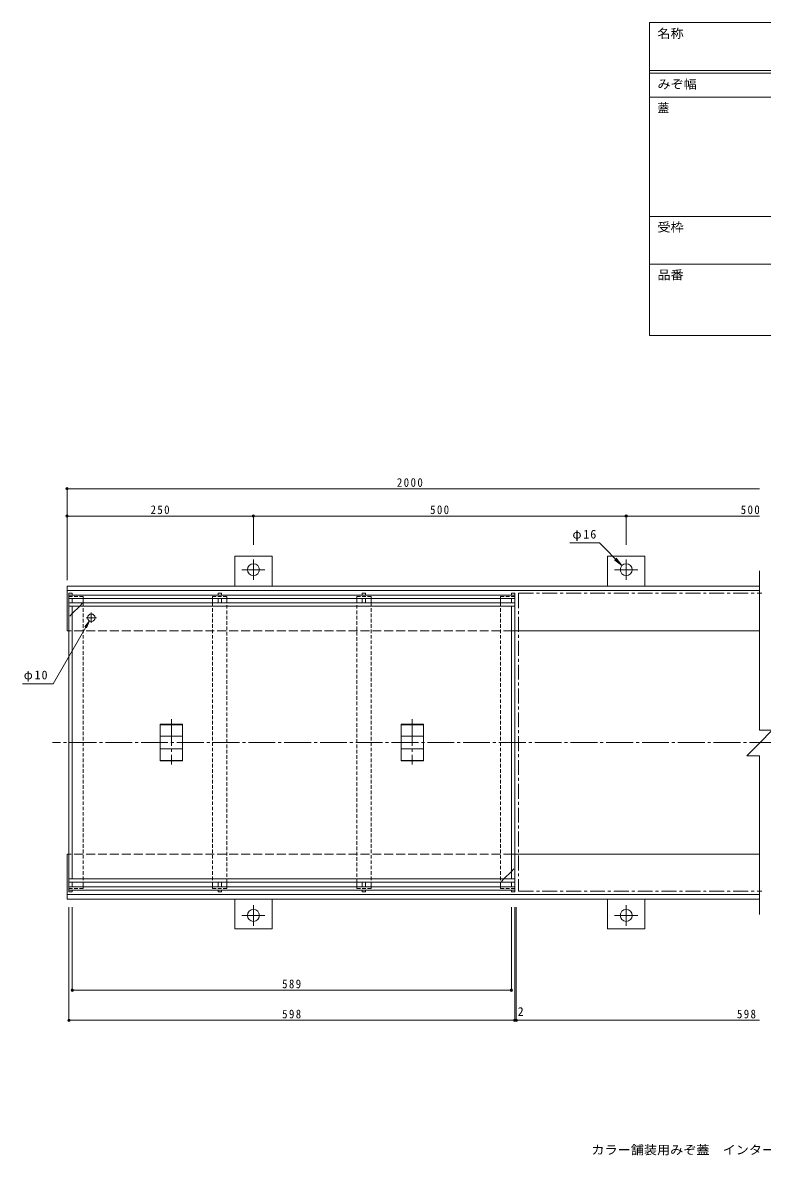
# Model space of a CAD drawing. Units: millimetres at full size, sheet at 1:4. Extents: x -946 to 1123, y -778 to 761.
# Drawn here: x -946 to 46, y -759 to 761 of the extents above; entities that cross this region are included whole.
import ezdxf
from ezdxf.enums import TextEntityAlignment as Align

# ---------------------------------------------------------------- set-up
doc = ezdxf.new("R2010")
doc.units = ezdxf.units.MM
doc.header["$LTSCALE"] = 4
doc.header["$PDMODE"] = 32
doc.header["$PDSIZE"] = 3.2
for name, pattern in [('CHAIN1', [8, 5, -1, 1, -1]), ('CHAIN2', [12, 9, -1, 1, -1]), ('DASHED1', [1.8, 1.2, -0.6]), ('DASHED3', [4, 3, -1])]:
    doc.linetypes.add(name, pattern=pattern)
for name, color, linetype, lineweight in [('0-0_通り芯', 7, 'CHAIN2', 9), ('0-1_躯体', 2, 'DASHED3', 9), ('0-2_仕上', 7, 'Continuous', 9), ('0-3_建具', 4, 'Continuous', 9), ('0-4_その他', 7, 'Continuous', 9), ('F-F_F-Fﾚｲﾔ', 7, 'Continuous', 9)]:
    doc.layers.add(name, color=color, linetype=linetype, lineweight=lineweight)
doc.layers.add('F-4_F-4ﾚｲﾔ', color=2, linetype='Continuous')
doc.styles.add('ＭＳ ゴシック', font='')
doc.styles.get('ＭＳ ゴシック').set_extended_font_data('MS Gothic')

msp = doc.modelspace()

# ---------------------------------------------------------------- linework, layer by layer
at = {"layer": '0-0_通り芯'}
msp.add_line((112.671, -205.159), (-906.178, -205.159), dxfattribs=at)
at = {"layer": '0-1_躯体'}
for p, q in [((-289.132, -55.159), (-886.632, -55.159)), ((-289.132, -355.159), (-886.632, -355.159))]:
    msp.add_line(p, q, dxfattribs=at)
at = {"layer": '0-1_躯体', "linetype": 'Continuous'}
for p, q in [((42.181, -55.159), (-289.132, -55.159)), ((42.181, -355.159), (-289.132, -355.159))]:
    msp.add_line(p, q, dxfattribs=at)
at = {"layer": '0-2_仕上'}
for p, q in [((-884.132, -4.659), (-884.132, -405.659)), ((-884.132, -4.659), (-879.632, -4.659)), ((-286.132, -7.159), (-884.132, -7.159)), ((-286.132, -11.659), (-884.132, -11.659)), ((-879.632, -4.659), (-879.632, -7.159)), ((-879.632, -11.659), (-879.632, -17.659)), ((-684.133, -17.659), (-684.133, -11.659)), ((-679.632, -7.159), (-679.632, -4.659)), ((-679.632, -17.659), (-679.632, -11.659)), ((-490.632, -4.659), (-486.132, -4.659)), ((-490.632, -7.159), (-490.632, -4.659)), ((-490.632, -17.659), (-490.632, -11.659)), ((-486.132, -7.159), (-486.132, -4.659)), ((-486.132, -17.659), (-486.132, -11.659)), ((-290.633, -4.659), (-290.633, -7.159)), ((-286.132, -4.659), (-290.633, -4.659)), ((-290.633, -11.659), (-290.633, -17.659)), ((-286.132, -4.659), (-286.132, -405.659)), ((-286.132, -17.659), (-884.132, -17.659)), ((-286.132, -22.159), (-884.132, -22.159)), ((-879.632, -22.159), (-879.632, -388.159)), ((-869.632, -22.159), (-879.632, -32.159)), ((-290.633, -22.159), (-290.633, -388.159)), ((-300.633, -388.159), (-290.633, -378.159)), ((-286.132, -388.159), (-884.132, -388.159)), ((-286.132, -392.659), (-884.132, -392.659)), ((-879.632, -398.659), (-879.632, -392.659)), ((-684.133, -392.659), (-684.133, -398.659)), ((-679.632, -392.659), (-679.632, -398.659)), ((-490.632, -392.659), (-490.632, -398.659)), ((-486.132, -392.659), (-486.132, -398.659)), ((-290.633, -398.659), (-290.633, -392.659)), ((-286.132, -398.659), (-884.132, -398.659)), ((-286.132, -403.159), (-884.132, -403.159)), ((-884.132, -405.659), (-879.632, -405.659)), ((-879.632, -405.659), (-879.632, -403.159)), ((-679.632, -403.159), (-679.632, -405.659)), ((-490.632, -403.159), (-490.632, -405.659)), ((-490.632, -405.659), (-486.132, -405.659)), ((-486.132, -403.159), (-486.132, -405.659)), ((-290.633, -405.659), (-290.633, -403.159)), ((-286.132, -405.659), (-290.633, -405.659))]:
    msp.add_line(p, q, dxfattribs=at)
at = {"layer": '0-2_仕上', "color": 2}
for p, q in [((-865.132, -11.659), (-865.132, -17.659)), ((-691.382, -17.659), (-691.382, -11.659)), ((-672.382, -11.659), (-672.382, -17.659)), ((-497.882, -11.659), (-497.882, -17.659)), ((-478.882, -17.659), (-478.882, -11.659)), ((-305.132, -11.659), (-305.132, -17.659)), ((-865.132, -398.659), (-865.132, -392.659)), ((-691.382, -392.659), (-691.382, -398.659)), ((-672.382, -398.659), (-672.382, -392.659)), ((-497.882, -398.659), (-497.882, -392.659)), ((-478.882, -392.659), (-478.882, -398.659)), ((-305.132, -398.659), (-305.132, -392.659))]:
    msp.add_line(p, q, dxfattribs=at)
at = {"layer": '0-2_仕上', "color": 2, "linetype": 'DASHED1'}
for p, q in [((-691.382, -11.659), (-691.382, -9.159)), ((-672.382, -9.159), (-691.382, -9.159)), ((-672.382, -11.659), (-672.382, -9.159)), ((-478.882, -11.659), (-478.882, -9.159)), ((-865.132, -17.659), (-865.132, -392.659)), ((-691.382, -17.659), (-691.382, -392.659)), ((-672.382, -392.659), (-672.382, -17.659)), ((-497.882, -392.659), (-497.882, -17.659)), ((-478.882, -17.659), (-478.882, -392.659)), ((-305.133, -17.659), (-305.133, -392.659)), ((-691.382, -398.659), (-691.382, -401.159)), ((-672.382, -401.159), (-691.382, -401.159)), ((-672.382, -398.659), (-672.382, -401.159)), ((-478.882, -398.659), (-478.882, -401.159))]:
    msp.add_line(p, q, dxfattribs=at)
at = {"layer": '0-2_仕上', "color": 3, "linetype": 'CHAIN1'}
msp.add_line((-281.132, -4.659), (45.181, -4.659), dxfattribs=at)
at = {"layer": '0-2_仕上', "linetype": 'DASHED1'}
for p, q in [((-869.632, -22.159), (-865.132, -17.659)), ((-879.632, -32.159), (-884.132, -36.659)), ((-290.633, -378.159), (-286.132, -373.659)), ((-300.633, -388.159), (-305.133, -392.659))]:
    msp.add_line(p, q, dxfattribs=at)
at = {"layer": '0-2_仕上', "linetype": 'CHAIN2'}
for p, q in [((-847.132, -37.659), (-861.132, -37.659)), ((-854.132, -30.659), (-854.132, -44.659)), ((-746.632, -173.637), (-746.632, -234.666)), ((-423.632, -173.637), (-423.632, -234.666))]:
    msp.add_line(p, q, dxfattribs=at)
at = {"layer": '0-2_仕上', "color": 3}
for p, q in [((-761.632, -180.705), (-761.632, -229.614)), ((-761.632, -180.705), (-731.632, -180.705)), ((-761.632, -181.205), (-731.632, -181.205)), ((-731.632, -229.614), (-731.632, -180.705)), ((-438.632, -229.614), (-438.632, -180.705)), ((-408.632, -180.705), (-438.632, -180.705)), ((-408.632, -181.205), (-438.632, -181.205)), ((-408.632, -180.705), (-408.632, -229.614)), ((-761.632, -196.793), (-731.632, -196.793)), ((-408.632, -196.793), (-438.632, -196.793)), ((-761.632, -213.525), (-731.632, -213.525)), ((-408.632, -213.525), (-438.632, -213.525)), ((-761.632, -229.114), (-731.632, -229.114)), ((-761.632, -229.614), (-731.632, -229.614)), ((-408.632, -229.114), (-438.632, -229.114)), ((-408.632, -229.614), (-438.632, -229.614))]:
    msp.add_line(p, q, dxfattribs=at)
at = {"layer": '0-2_仕上', "color": 2, "linetype": 'DASHED1'}
for points in [[(-865.132, -11.659), (-865.132, -9.159), (-884.132, -9.159)], [(-497.882, -11.659), (-497.882, -9.159), (-478.882, -9.159)], [(-305.132, -11.659), (-305.132, -9.159), (-286.132, -9.159)], [(-865.132, -398.659), (-865.132, -401.159), (-884.132, -401.159)], [(-497.882, -398.659), (-497.882, -401.159), (-478.882, -401.159)], [(-305.132, -398.659), (-305.132, -401.159), (-286.132, -401.159)]]:
    msp.add_lwpolyline(points, dxfattribs=at)
at = {"layer": '0-2_仕上'}
for points in [[(-684.133, -7.159), (-684.133, -4.659), (-679.632, -4.659)], [(-684.133, -403.159), (-684.133, -405.659), (-679.632, -405.659)]]:
    msp.add_lwpolyline(points, dxfattribs=at)
at = {"layer": '0-2_仕上', "color": 3, "linetype": 'CHAIN1'}
msp.add_lwpolyline([(-281.132, -4.659), (-281.132, -404.659), (45.181, -404.659)], dxfattribs=at)
at = {"layer": '0-2_仕上'}
msp.add_circle((-854.132, -37.659), 5, dxfattribs=at)
at = {"layer": '0-3_建具'}
for p, q in [((-661.632, 44.841), (-611.632, 44.841)), ((-661.632, 4.841), (-661.632, 44.841)), ((-611.632, 44.841), (-611.632, 4.841)), ((-161.632, 44.841), (-111.632, 44.841)), ((-161.632, 4.841), (-161.632, 44.841)), ((-111.632, 44.841), (-111.632, 4.841)), ((42.181, 25.441), (42.181, -188.713)), ((-886.632, 4.841), (-886.632, -55.159)), ((42.181, 4.841), (-886.632, 4.841)), ((42.181, -1.159), (-886.632, -1.159)), ((59.304, -188.713), (42.181, -188.713)), ((42.181, -435.759), (42.181, -222.96)), ((-886.632, -415.159), (-886.632, -355.159)), ((42.181, -409.159), (-886.632, -409.159)), ((42.181, -415.159), (-886.632, -415.159)), ((-661.632, -415.159), (-661.632, -455.159)), ((-611.632, -455.159), (-611.632, -415.159)), ((-161.632, -415.159), (-161.632, -455.159)), ((-111.632, -455.159), (-111.632, -415.159)), ((-661.632, -455.159), (-611.632, -455.159)), ((-161.632, -455.159), (-111.632, -455.159))]:
    msp.add_line(p, q, dxfattribs=at)
at = {"layer": '0-3_建具', "linetype": 'CHAIN1'}
for p, q in [((-636.632, 26.841), (-636.632, 40.661)), ((-136.632, 26.841), (-136.632, 40.661)), ((-636.632, 26.841), (-652.104, 26.841)), ((-636.632, 26.841), (-621.161, 26.841)), ((-636.632, 26.841), (-636.632, 13.021)), ((-136.632, 26.841), (-152.104, 26.841)), ((-136.632, 26.841), (-121.16, 26.841)), ((-136.632, 26.841), (-136.632, 13.021)), ((-636.632, -437.159), (-636.632, -423.339)), ((-136.632, -437.159), (-136.632, -423.339)), ((-636.632, -437.159), (-652.104, -437.159)), ((-636.632, -437.159), (-636.632, -450.979)), ((-636.632, -437.159), (-621.161, -437.159)), ((-136.632, -437.159), (-152.104, -437.159)), ((-136.632, -437.159), (-136.632, -450.979)), ((-136.632, -437.159), (-121.16, -437.159))]:
    msp.add_line(p, q, dxfattribs=at)
at = {"layer": '0-3_建具'}
msp.add_lwpolyline([(59.304, -188.713), (42.181, -205.836), (25.058, -222.96), (42.181, -222.96)], dxfattribs=at)
for centre in [(-636.632, 26.841), (-136.632, 26.841), (-636.632, -437.159), (-136.632, -437.159)]:
    msp.add_circle(centre, 8, dxfattribs=at)
at = {"layer": '0-4_その他'}
for p, q in [((-886.632, 136.626), (-886.632, 12.841)), ((-886.632, 135.426), (42.181, 135.426)), ((-886.632, 98.86), (-636.632, 98.86)), ((-636.632, 100.06), (-636.632, 60.257)), ((-636.632, 98.86), (-136.632, 98.86)), ((-136.632, 100.06), (-136.632, 60.257)), ((-136.632, 98.86), (42.181, 98.86)), ((-212.326, 62.838), (-172.629, 62.838)), ((-142.289, 32.498), (-172.629, 62.838)), ((-142.289, 32.498), (-152.206, 40.107)), ((-142.289, 32.498), (-149.899, 42.415)), ((-905.411, -126.477), (-856.632, -41.989)), ((-856.632, -41.989), (-862.72, -49.923)), ((-856.632, -41.989), (-860.459, -51.228)), ((-946.228, -126.477), (-905.411, -126.477)), ((-884.132, -579.053), (-884.132, -425.902)), ((-879.632, -538.659), (-879.632, -425.902)), ((-290.633, -538.659), (-290.633, -425.902)), ((-286.132, -579.053), (-286.132, -425.902)), ((-284.132, -579.053), (-284.132, -425.902)), ((-879.632, -537.459), (-290.633, -537.459)), ((-884.132, -577.853), (-286.132, -577.853)), ((-286.132, -577.853), (-284.132, -577.853)), ((-284.132, -577.853), (42.181, -577.853))]:
    msp.add_line(p, q, dxfattribs=at)
for p in [(-886.632, 135.426), (-886.632, 98.86), (-636.632, 98.86), (-136.632, 98.86), (-879.632, -537.459), (-290.633, -537.459), (-884.132, -577.853), (-286.132, -577.853), (-284.132, -577.853)]:
    msp.add_point(p, dxfattribs=at)
at = {"layer": 'F-F_F-Fﾚｲﾔ'}
for p, q in [((-105.38, 760.916), (522.879, 760.916)), ((-105.38, 760.916), (-105.38, 340.916)), ((-105.38, 696.916), (522.879, 696.916)), ((-105.38, 692.916), (522.879, 692.916)), ((-105.38, 660.916), (522.879, 660.916)), ((-105.38, 500.916), (522.879, 500.916)), ((-105.38, 436.916), (522.879, 436.916)), ((-105.38, 340.916), (522.879, 340.916))]:
    msp.add_line(p, q, dxfattribs=at)

# ---------------------------------------------------------------- texts
at = {"layer": '0-4_その他', "color": 2, "style": 'ＭＳ ゴシック'}
msp.add_text('2', height=11.73, dxfattribs=at).set_placement((-282.165, -575.453), align=Align.BOTTOM_LEFT)
at = {"layer": '0-4_その他', "color": 2, "char_height": 11.73, "attachment_point": 7, "style": 'ＭＳ ゴシック'}
for s, insert in [('\\T1.28;\\W0.9;2000', (-444.226, 137.826)), ('\\T1.27;\\W0.9;250', (-774.632, 101.26)), ('\\T1.27;\\W0.9;500', (-399.632, 101.26)), ('\\T1.27;\\W0.9;500', (17.044, 101.26)), ('\\T1.19;φ16', (-208.678, 65.378)), ('\\T1.19;φ10', (-944.781, -123.469)), ('\\T1.27;\\W0.9;589', (-598.132, -535.059)), ('\\T1.27;\\W0.9;598', (-598.132, -575.453)), ('\\T1.27;\\W0.9;598', (11.991, -575.453))]:
    msp.add_mtext(s, dxfattribs=dict(at, insert=insert))
at = {"layer": 'F-4_F-4ﾚｲﾔ', "style": 'ＭＳ ゴシック', "width": 1.1}
msp.add_text('カラー舗装用みぞ蓋\u3000インターロッキングブロック用\u3000充填深さ６５ｍｍ\u3000スチール製', height=11.73, dxfattribs=at).set_placement((-183.297, -761.267), align=Align.BOTTOM_LEFT)
at = {"layer": 'F-F_F-Fﾚｲﾔ', "color": 2, "style": 'ＭＳ ゴシック', "width": 1.1}
for s, p in [('名称', (-94.733, 736.916)), ('みぞ幅', (-94.733, 668.916)), ('受枠', (-94.733, 476.916)), ('品番', (-94.733, 412.916))]:
    msp.add_text(s, height=11.73, dxfattribs=at).set_placement(p, align=Align.BOTTOM_LEFT)
at = {"layer": 'F-F_F-Fﾚｲﾔ', "color": 2, "style": 'ＭＳ ゴシック'}
msp.add_text('蓋', height=11.73, dxfattribs=at).set_placement((-94.733, 636.916), align=Align.BOTTOM_LEFT)

doc.saveas('drawing.dxf')
